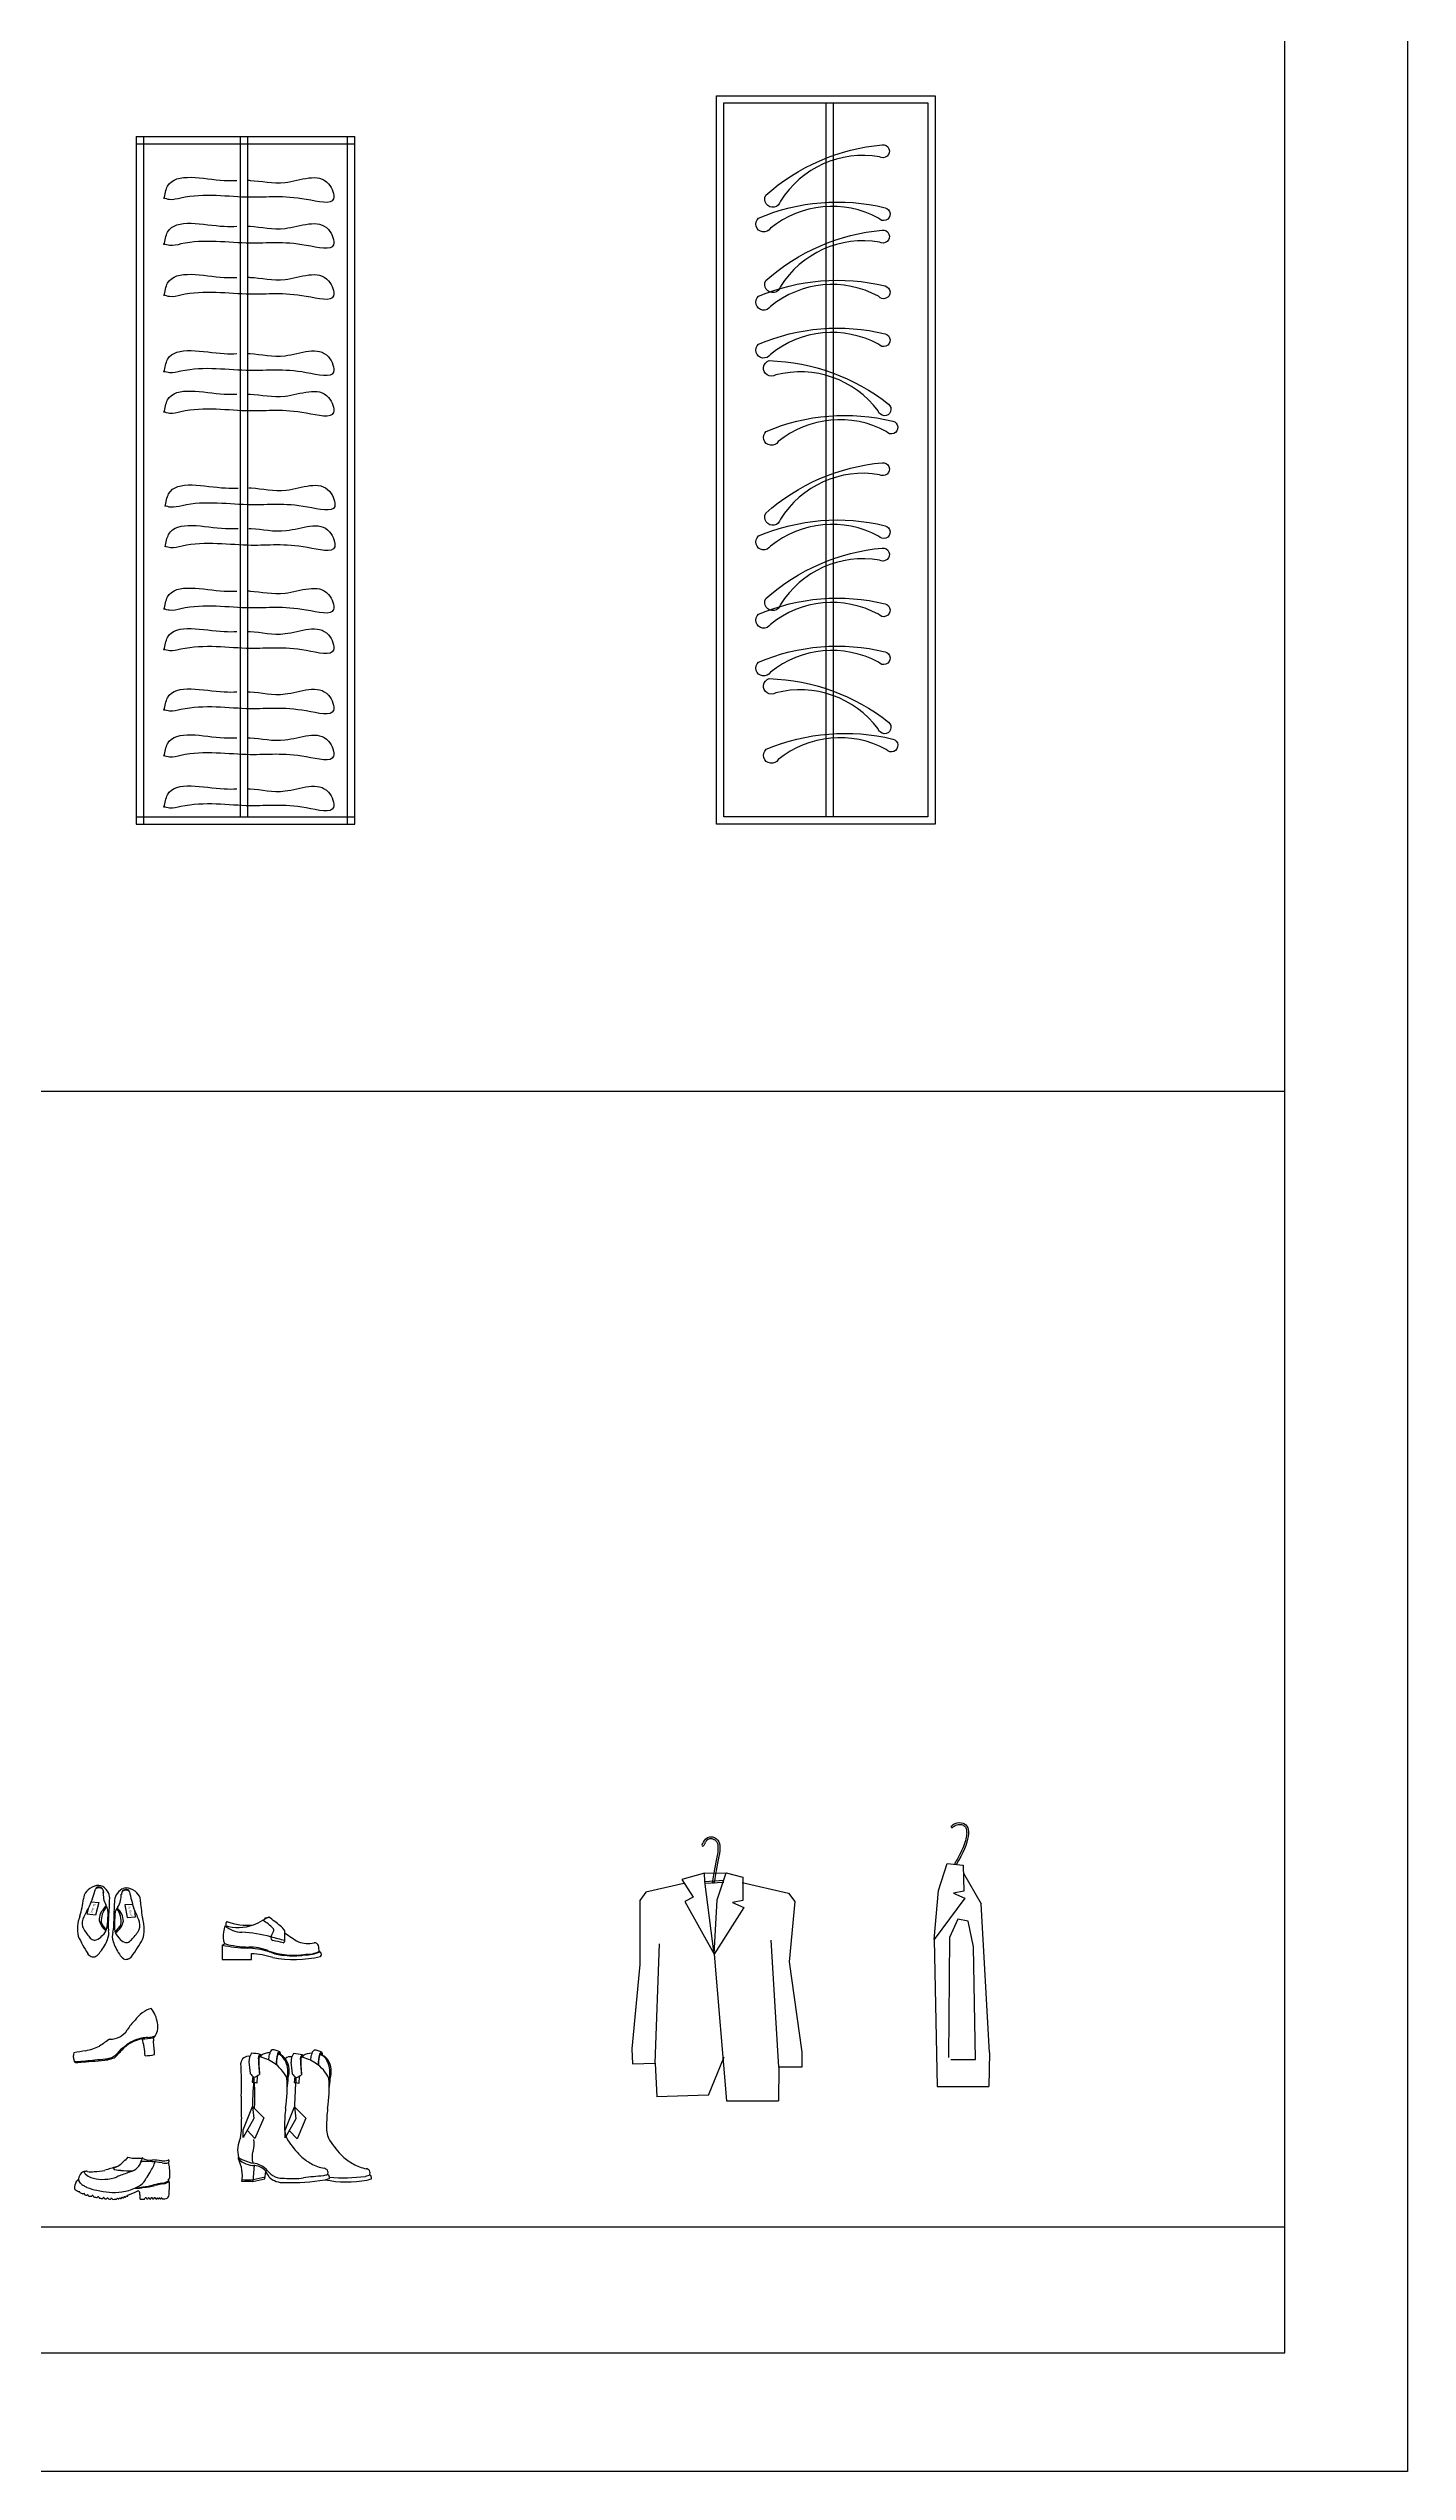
# Model space of a CAD drawing. Header units: inches. Extents: x 8.4 to 50.9, y 14.4 to 39.2.
# Drawn here: x 47.14 to 50.87, y 14.42 to 21.08 of the extents above; entities that cross this region are included whole.
import ezdxf
from ezdxf.enums import TextEntityAlignment as Align

# ---------------------------------------------------------------- set-up
doc = ezdxf.new("R2010")
doc.units = ezdxf.units.IN
doc.header["$MEASUREMENT"] = 0
for name, color, linetype in [('02', 2, 'Continuous'), ('1', 1, 'Continuous'), ('4', 4, 'Continuous'), ('kadrbm', 4, 'Continuous')]:
    doc.layers.add(name, color=color, linetype=linetype)
doc.styles.add('STYLE4', font='dutcheb.ttf')

# ---------------------------------------------------------------- blocks, each defined once
blk = doc.blocks.new('kadrbm')
at = {"layer": 'kadrbm', "color": 4}
blk.add_lwpolyline([(0, 0), (0, 24.7972), (21, 24.7972), (21, 0), (0, 0)], close=True, dxfattribs=at)
blk.add_lwpolyline([(20.6631, 0.3257), (20.6631, 24.4603), (0.3369, 24.4603), (0.3369, 0.3257), (20.6631, 0.3257)], dxfattribs=at)

msp = doc.modelspace()

# ---------------------------------------------------------------- linework, layer by layer
at = {"layer": '02'}
for p, q in [((47.4013, 20.8364), (47.4013, 18.9484)), ((47.6671, 20.8364), (47.6671, 18.9684)), ((47.6871, 20.8364), (47.6871, 18.9684)), ((47.9613, 18.9484), (47.9613, 20.8364)), ((47.3813, 20.8164), (47.9813, 20.8164)), ((47.3813, 18.9684), (47.9813, 18.9684)), ((48.885, 16.0394), (48.7809, 16.0154)), ((48.9413, 16.0677), (48.879, 16.0506)), ((48.879, 16.0506), (48.9108, 16.0021)), ((48.9413, 16.0677), (49.001, 16.069)), ((48.9425, 16.0454), (48.9413, 16.0677)), ((48.9425, 16.0454), (48.9944, 16.0485)), ((48.9681, 15.8455), (48.9425, 16.0454)), ((48.9428, 16.0404), (48.9947, 16.0435)), ((48.9634, 16.0418), (48.9684, 16.0412)), ((49.0454, 16.0422), (49.1719, 16.0127)), ((49.6523, 16.0678), (49.701, 15.9836)), ((47.2471, 15.9552), (47.2511, 15.9739)), ((47.258, 15.9894), (47.2791, 15.9874)), ((47.2791, 15.9874), (47.2695, 15.9525)), ((47.3717, 15.9821), (47.3506, 15.981)), ((47.3506, 15.981), (47.3571, 15.9458)), ((48.7644, 15.9926), (48.7643, 15.8171)), ((48.7809, 16.0154), (48.7644, 15.9926)), ((48.9108, 16.0021), (48.8874, 15.9904)), ((48.8874, 15.9904), (48.9681, 15.8455)), ((49.1719, 16.0127), (49.1893, 15.9904)), ((49.1893, 15.9904), (49.1739, 15.8243)), ((49.7239, 15.5754), (49.701, 15.9836)), ((47.2695, 15.9525), (47.2471, 15.9552)), ((47.3571, 15.9458), (47.3797, 15.9476)), ((47.3797, 15.9476), (47.3774, 15.9664)), ((47.7897, 15.8841), (47.7899, 15.9042)), ((49.6373, 15.9419), (49.6146, 15.8909)), ((49.6657, 15.9362), (49.6373, 15.9419)), ((49.6799, 15.8654), (49.6657, 15.9362)), ((47.6178, 15.8701), (47.6178, 15.8305)), ((47.6984, 15.8305), (47.6984, 15.8469)), ((48.8066, 15.5466), (48.8185, 15.8735)), ((48.9681, 15.8455), (49.0025, 15.4425)), ((49.1458, 15.5354), (49.1245, 15.8842)), ((49.5726, 15.8855), (49.5806, 15.4825)), ((49.6146, 15.8909), (49.612, 15.5621)), ((49.6858, 15.5564), (49.6799, 15.8654)), ((47.6178, 15.8305), (47.6984, 15.8305)), ((48.7643, 15.8171), (48.7426, 15.5853)), ((49.1739, 15.8243), (49.2085, 15.5763)), ((48.7426, 15.5853), (48.7438, 15.5444)), ((49.2085, 15.5763), (49.2087, 15.5354)), ((49.7239, 15.5754), (49.7225, 15.4825)), ((47.2115, 15.5508), (47.2115, 15.5508)), ((47.7013, 15.5102), (47.6996, 15.4945)), ((47.7139, 15.5116), (47.7129, 15.4917)), ((47.8167, 15.5092), (47.815, 15.4935)), ((47.8293, 15.5106), (47.8283, 15.4907)), ((48.7438, 15.5444), (48.8066, 15.5466)), ((48.8066, 15.5466), (48.8112, 15.4538)), ((48.9531, 15.4587), (48.9955, 15.5637)), ((49.1458, 15.5354), (49.1444, 15.4425)), ((49.2087, 15.5354), (49.1458, 15.5354)), ((49.6177, 15.5564), (49.6858, 15.5564)), ((47.6996, 15.4945), (47.703, 15.4944)), ((47.7129, 15.4917), (47.703, 15.4944)), ((47.815, 15.4935), (47.8183, 15.4934)), ((47.8283, 15.4907), (47.8183, 15.4934)), ((48.9531, 15.4587), (48.8112, 15.4538)), ((49.0025, 15.4425), (49.1444, 15.4425)), ((49.5806, 15.4825), (49.7225, 15.4825)), ((47.7045, 15.3943), (47.6748, 15.342)), ((47.6753, 15.3632), (47.7006, 15.4273)), ((47.7006, 15.4273), (47.732, 15.3964)), ((47.7006, 15.4273), (47.7045, 15.3943)), ((47.732, 15.3964), (47.7076, 15.3391)), ((47.8198, 15.3933), (47.7902, 15.341)), ((47.7906, 15.3622), (47.816, 15.4263)), ((47.816, 15.4263), (47.8473, 15.3954)), ((47.816, 15.4263), (47.8198, 15.3933)), ((47.8473, 15.3954), (47.823, 15.3381)), ((47.6748, 15.342), (47.6753, 15.3632)), ((47.7076, 15.3391), (47.6862, 15.3621)), ((47.7902, 15.341), (47.7906, 15.3622)), ((47.823, 15.3381), (47.8016, 15.3611)), ((47.4341, 15.2769), (47.4341, 15.2769)), ((47.7054, 15.2667), (47.7021, 15.2211)), ((47.735, 15.2284), (47.7376, 15.2491)), ((47.7021, 15.2211), (47.6718, 15.2211)), ((47.7021, 15.2211), (47.735, 15.2284)), ((47.7027, 15.2264), (47.7357, 15.2337))]:
    msp.add_line(p, q, dxfattribs=at)
for points in [[(49.4297, 20.8136, -1.400346), (49.4219, 20.7808, 0.30346), (49.1501, 20.6588, -1.157387), (49.1099, 20.6749, -0.160871)], [(49.4374, 20.6407, -1.400346), (49.4194, 20.6122, 0.30346), (49.1228, 20.5843, -1.157387), (49.09, 20.6125, -0.160871)], [(49.4297, 20.5793, -1.400346), (49.4219, 20.5465, 0.30346), (49.1501, 20.4244, -1.157387), (49.1099, 20.4405, -0.160871)], [(49.4374, 20.4261, -1.400346), (49.4194, 20.3976, 0.30346), (49.1228, 20.3698, -1.157387), (49.09, 20.3979, -0.160871)], [(49.4374, 20.2945, -1.400346), (49.4194, 20.266, 0.30346), (49.1228, 20.2381, -1.157387), (49.09, 20.2663, -0.160871)], [(49.4468, 20.1014, -1.400346), (49.4185, 20.083, 0.30346), (49.1374, 20.1816, -1.157387), (49.1193, 20.221, -0.160871)], [(49.4587, 20.0549, -1.400346), (49.4407, 20.0264, 0.30346), (49.1441, 19.9985, -1.157387), (49.1112, 20.0267, -0.160871)], [(49.4297, 19.9406, -1.400346), (49.4219, 19.9078, 0.30346), (49.1501, 19.7857, -1.157387), (49.1099, 19.8018, -0.160871)], [(49.4374, 19.7677, -1.400346), (49.4194, 19.7391, 0.30346), (49.1228, 19.7113, -1.157387), (49.09, 19.7395, -0.160871)], [(49.4297, 19.7062, -1.400346), (49.4219, 19.6734, 0.30346), (49.1501, 19.5514, -1.157387), (49.1099, 19.5674, -0.160871)], [(49.4374, 19.5531, -1.400346), (49.4194, 19.5245, 0.30346), (49.1228, 19.4967, -1.157387), (49.09, 19.5249, -0.160871)], [(49.4374, 19.4214, -1.400346), (49.4194, 19.3929, 0.30346), (49.1228, 19.3651, -1.157387), (49.09, 19.3932, -0.160871)], [(49.4468, 19.2283, -1.400346), (49.4185, 19.2099, 0.30346), (49.1374, 19.3086, -1.157387), (49.1193, 19.3479, -0.160871)], [(49.4587, 19.1819, -1.400346), (49.4407, 19.1533, 0.30346), (49.1441, 19.1255, -1.157387), (49.1112, 19.1537, -0.160871)]]:
    msp.add_lwpolyline(points, format="xyb", close=True, dxfattribs=at)
for points in [[(48.9681, 15.8455), (48.9769, 15.9945), (49.001, 16.069), (49.0471, 16.0572), (49.0471, 15.9926), (49.0186, 15.9877), (49.0496, 15.9741), (48.9681, 15.8455)], [(49.5726, 15.8855), (49.5837, 16.0201), (49.6079, 16.0946), (49.6515, 16.09), (49.654, 16.0183), (49.6255, 16.0133), (49.6565, 15.9997), (49.5726, 15.8855)]]:
    msp.add_lwpolyline(points, dxfattribs=at)
for centre, radius, start, end in [((49.6214, 16.1956), 0.00257, 150.47102, 302.75992), ((48.9369, 16.1447), 0.00252, 143.82892, 309.40201), ((47.669, 15.8938), 0.049, 165.41544, 202.96091), ((47.523, 15.9368), 0.1033, 342.71588, 352.73599), ((47.6608, 16.0464), 0.1276, 253.92434, 289.45898), ((47.67, 15.9711), 0.065, 226.7597, 271.32319), ((47.6482, 15.9253), 0.0209, 150.32607, 184.20601), ((47.6856, 16.0754), 0.1504, 248.33033, 276.76706), ((47.6413, 15.4577), 0.4494, 75.88766, 86.14252), ((47.6601, 16.0484), 0.1298, 289.45898, 302.27996), ((47.7743, 15.8676), 0.0841, 109.74398, 122.27996), ((47.6522, 15.8127), 0.1477, 44.6035, 58.50433), ((47.7285, 15.9461), 0.00744, 323.54437, 356.22375), ((47.7357, 15.9917), 0.0462, 270.33416, 282.81955), ((47.6083, 15.7374), 0.2505, 47.80364, 56.68828), ((48.4376, 15.5547), 0.7658, 152.46126, 153.73897), ((47.7527, 15.9118), 0.00658, 332.47116, 44.6035), ((47.7594, 15.8932), 0.0344, 28.39018, 59.99388), ((47.5712, 15.8963), 0.2189, 2.0583, 3.46454), ((47.9537, 16.1108), 0.2637, 231.59622, 241.24363), ((47.613, 15.8829), 0.0137, 290.58493, 323.11194), ((47.701, 16.282), 0.4202, 258.58451, 267.96887), ((47.6917, 16.1094), 0.2443, 253.89552, 269.67151), ((47.6775, 15.6213), 0.2409, 73.98285, 87.96887), ((47.6894, 15.7128), 0.1523, 69.15512, 89.67151), ((47.6878, 15.6315), 0.2156, 71.48914, 87.20069), ((47.8144, 16.0493), 0.2067, 249.95775, 279.00935), ((47.7121, 15.7417), 0.1156, 69.17408, 73.98285), ((47.7597, 15.8913), 0.00912, 165.8014, 250.58875), ((47.8966, 16.4072), 0.5339, 254.1534, 258.44608), ((47.7932, 15.9549), 0.1125, 249.17408, 267.98908), ((47.8139, 16.1329), 0.3025, 259.02143, 283.99992), ((47.7188, 15.6388), 0.2468, 74.43647, 81.18106), ((47.7813, 15.8841), 0.00836, 296.25238, 0), ((47.8135, 16.0288), 0.1879, 262.60192, 279.03371), ((47.8525, 15.9425), 0.0678, 247.7883, 285.12769), ((47.8467, 15.9326), 0.0894, 267.63324, 296.14378), ((47.8499, 15.9215), 0.0764, 267.70803, 296.22142), ((47.8714, 15.8664), 0.0107, 13.79273, 96.26523), ((47.8311, 15.8547), 0.0526, 358.06149, 15.64325), ((47.8836, 15.8481), 0.00489, 30.11195, 89.85721), ((47.8833, 15.8453), 0.00694, 302.6627, 49.44079), ((47.3113, 15.6658), 0.0536, 267.64278, 328.32255), ((47.4795, 15.5611), 0.1445, 134.3516, 148.01321), ((47.4447, 15.6195), 0.08, 105.65642, 145.79417), ((47.3595, 15.6469), 0.0806, 6.88452, 37.98754), ((47.3974, 15.6452), 0.0437, 318.96157, 15.08029), ((47.238, 15.5672), 0.0287, 165.37219, 179.74242), ((47.3252, 15.031), 0.5555, 98.5229, 101.94363), ((47.1963, 15.7867), 0.2115, 282.70673, 293.54175), ((47.8038, 14.8631), 0.8978, 123.43733, 125.62815), ((47.2983, 15.5996), 0.0409, 296.25134, 321.08191), ((47.1206, 15.7747), 0.2934, 313.31701, 319.02817), ((47.5783, 15.3654), 0.3241, 136.92581, 139.96864), ((47.2639, 15.7069), 0.1431, 302.87551, 310.42516), ((47.4158, 15.5149), 0.0999, 100.51456, 137.53689), ((47.4346, 15.4748), 0.1457, 112.9932, 122.31177), ((47.414, 15.5279), 0.0889, 101.55239, 114.08616), ((47.4532, 15.1973), 0.4214, 95.41099, 97.77901), ((47.4002, 15.7746), 0.1614, 268.98421, 280.07137), ((47.2499, 15.5651), 0.1553, 9.35454, 18.01164), ((47.2535, 15.5606), 0.1525, 2.14059, 11.25733), ((47.3763, 15.8959), 0.331, 275.14117, 279.70841), ((47.4137, 15.6586), 0.0417, 269.73335, 296.77001), ((47.4301, 15.6146), 0.00199, 83.65873, 217.83338), ((47.4624, 15.6119), 0.0338, 177.62793, 187.81056), ((46.0514, 15.4695), 1.3843, 4.14846, 5.71339), ((47.7235, 15.5528), 0.0325, 140.7836, 184.57349), ((47.694, 15.4435), 0.1299, 77.47522, 88.09749), ((47.7213, 15.5653), 0.00323, 310.34937, 116.44741), ((47.7192, 15.5659), 0.00538, 339.59848, 56.43524), ((47.7476, 15.5333), 0.0413, 89.00416, 124.218), ((46.3038, 15.8159), 1.4645, 349.73929, 350.31957), ((47.7644, 15.5695), 0.0169, 125.42471, 179.48175), ((47.7493, 15.5246), 0.0589, 63.13736, 84.87743), ((47.8458, 15.5474), 0.08, 161.92654, 183.97148), ((47.7857, 15.5628), 0.0172, 134.78052, 173.01418), ((47.7762, 15.5704), 0.00678, 92.7595, 164.51804), ((47.7596, 15.5394), 0.0339, 27.19822, 70.69398), ((47.7555, 15.5301), 0.0454, 33.90495, 69.32095), ((47.7747, 15.5738), 0.00167, 354.52297, 135.11215), ((47.7685, 15.5717), 0.00924, 348.51766, 36.37336), ((47.7682, 15.5708), 0.00873, 355.97178, 19.0956), ((47.8389, 15.5518), 0.0325, 140.7836, 184.57349), ((47.8094, 15.4425), 0.1299, 77.47522, 88.09749), ((47.8346, 15.5649), 0.00538, 339.59848, 56.43524), ((47.8629, 15.5323), 0.0413, 89.00416, 124.218), ((46.4192, 15.8149), 1.4645, 349.73929, 350.31957), ((47.8797, 15.5685), 0.0169, 125.42471, 179.48175), ((47.8647, 15.5236), 0.0589, 63.13736, 84.87743), ((47.9611, 15.5463), 0.08, 161.92654, 183.97148), ((47.901, 15.5618), 0.0172, 134.78052, 173.01418), ((47.8916, 15.5694), 0.00678, 92.7595, 164.51804), ((47.875, 15.5384), 0.0339, 27.19822, 70.69398), ((47.8709, 15.5291), 0.0454, 33.90495, 69.32095), ((47.8901, 15.5728), 0.00167, 354.52297, 135.11215), ((47.8838, 15.5706), 0.00924, 348.51766, 36.37336), ((47.8835, 15.5698), 0.00873, 355.97178, 19.0956), ((34.7904, 14.7753), 12.4442, 3.60414, 3.64933), ((48.1042, 15.7625), 0.9175, 192.90844, 193.16607), ((47.2163, 15.5532), 0.00546, 176.62653, 279.01105), ((47.2134, 15.5624), 0.0118, 260.52405, 283.29237), ((47.1909, 16.144), 0.5936, 272.43382, 277.48596), ((47.099, 16.6708), 1.1292, 276.0047, 276.88067), ((47.1987, 16.3886), 0.8396, 272.43054, 277.18654), ((47.2043, 16.5014), 0.9481, 273.86707, 275.59983), ((47.2917, 15.6186), 0.061, 274.83545, 293.94638), ((47.2769, 15.6738), 0.1212, 282.80949, 291.78301), ((47.6898, 15.5438), 0.0213, 80.50667, 173.6955), ((46.8834, 15.4889), 0.7873, 357.54813, 4.16964), ((48.4191, 15.6129), 0.7307, 184.92198, 187.482), ((47.7285, 15.541), 0.0411, 214.42935, 234.79701), ((49.1597, 15.3907), 1.4596, 175.41214, 178.56189), ((47.6809, 15.5708), 0.0678, 290.63418, 305.28901), ((47.0941, 15.4532), 0.6132, 357.26431, 5.0674), ((47.7313, 15.559), 0.0147, 141.13621, 177.83662), ((48.0838, 15.5666), 0.3672, 181.09657, 187.99232), ((48.0617, 15.5505), 0.3434, 178.417, 185.85274), ((47.7247, 15.5607), 0.00627, 142.91844, 186.30386), ((47.6974, 15.4585), 0.1076, 55.42054, 78.30843), ((47.7216, 15.5638), 0.00203, 333.16627, 159.6249), ((47.7072, 15.4658), 0.0961, 23.94176, 57.76794), ((47.843, 15.5479), 0.0763, 167.17232, 185.26068), ((47.7274, 15.5219), 0.0706, 351.80884, 27.93736), ((47.8052, 15.5428), 0.0213, 80.50667, 132.21477), ((47.4595, 15.4775), 0.3366, 350.68478, 4.64701), ((47.7394, 15.5246), 0.062, 341.79041, 29.83267), ((47.7953, 15.5087), 0.00258, 247.27359, 303.49339), ((47.7966, 15.5056), 0.00177, 209.54568, 346.07289), ((47.6596, 15.502), 0.1387, 349.80521, 1.30763), ((47.7834, 15.5105), 0.0139, 343.41428, 5.3082), ((48.5344, 15.6119), 0.7307, 184.92198, 187.482), ((47.8439, 15.54), 0.0411, 214.42935, 234.79701), ((49.2751, 15.3896), 1.4596, 175.41214, 178.56189), ((47.7963, 15.5698), 0.0678, 290.63418, 305.28901), ((47.8467, 15.558), 0.0147, 141.13621, 177.83662), ((48.1991, 15.5656), 0.3672, 181.09657, 187.99232), ((48.177, 15.5495), 0.3434, 178.417, 185.85274), ((47.84, 15.5597), 0.00627, 142.91844, 186.30386), ((47.8128, 15.4575), 0.1076, 55.42054, 78.30843), ((47.8369, 15.5628), 0.00203, 333.16627, 159.6249), ((47.8366, 15.5643), 0.00323, 310.34937, 116.44741), ((47.8226, 15.4647), 0.0961, 23.94176, 57.76794), ((47.9583, 15.5469), 0.0763, 167.17232, 185.26068), ((47.8428, 15.5209), 0.0706, 351.80884, 27.93736), ((47.5749, 15.4765), 0.3366, 350.68478, 4.64701), ((47.8548, 15.5236), 0.062, 341.79041, 29.83267), ((47.9107, 15.5077), 0.00258, 247.27359, 303.49339), ((47.912, 15.5046), 0.00177, 209.54568, 346.07289), ((47.775, 15.501), 0.1387, 349.80521, 1.30763), ((47.8988, 15.5095), 0.0139, 343.41428, 5.3082), ((48.3515, 15.4273), 0.6821, 177.65353, 182.8361), ((47.4584, 15.376), 0.2125, 350.61688, 4.73656), ((47.8617, 15.3692), 0.0729, 177.25691, 207.51856), ((48.1733, 15.3757), 0.3845, 172.93895, 180.45235), ((47.977, 15.3682), 0.0729, 177.25691, 207.51856), ((48.2887, 15.3747), 0.3845, 172.93895, 180.45235), ((47.7388, 15.3066), 0.0788, 153.78421, 194.34386), ((47.7506, 15.2882), 0.0512, 160.97649, 199.02351), ((47.6241, 15.3272), 0.0812, 344.05836, 6.69485), ((48.04, 15.4968), 0.2917, 213.56986, 224.87399), ((48.1554, 15.4958), 0.2917, 213.56986, 224.87399), ((47.2523, 15.2244), 0.0294, 146.54454, 179.34786), ((47.2434, 15.2306), 0.0186, 93.27132, 147.09705), ((47.2402, 15.2473), 0.00172, 78.9956, 203.55867), ((47.2541, 15.2533), 0.0169, 203.55867, 226.12239), ((47.2453, 15.2286), 0.0207, 88.33694, 98.33644), ((47.27, 15.2699), 0.0398, 226.12239, 250.80432), ((47.2435, 15.239), 0.0106, 65.07814, 76.74319), ((47.2568, 15.2858), 0.0382, 256.64883, 283.72719), ((47.2683, 15.3604), 0.1118, 268.74144, 283.95301), ((47.6389, 14.1642), 1.1408, 105.83948, 107.53409), ((47.3306, 15.2487), 0.0134, 114.14725, 149.37173), ((47.3233, 15.2616), 0.00739, 234.78698, 268.82517), ((47.3149, 15.2571), 0.0266, 283.98717, 309.95973), ((47.3409, 15.3224), 0.0704, 255.45147, 268.70244), ((47.2946, 15.3255), 0.0719, 297.30698, 321.90673), ((47.2124, 15.6251), 0.4063, 287.11848, 291.96238), ((47.3707, 15.5927), 0.3422, 264.72321, 269.92348), ((47.4562, 15.1937), 0.1357, 135.85135, 140.95422), ((47.3911, 15.4155), 0.1313, 255.78956, 262.72051), ((47.3559, 15.2884), 0.0411, 281.94374, 348.01685), ((47.3858, 15.6949), 0.4099, 268.42133, 271.68151), ((47.3686, 15.342), 0.0716, 292.07053, 292.2345), ((47.4059, 14.8291), 0.4468, 86.37733, 91.30575), ((47.4151, 15.2768), 0.0193, 148.76898, 170.72652), ((47.4214, 15.3367), 0.0566, 245.38184, 274.44787), ((47.2942, 15.3133), 0.1417, 323.57773, 332.22052), ((47.3047, 15.3223), 0.1371, 326.85469, 340.67714), ((47.4173, 15.01), 0.2705, 82.77561, 88.20022), ((47.3582, 14.6323), 0.6471, 81.56069, 83.26135), ((47.4573, 15.3146), 0.0368, 260.527, 288.82484), ((47.4618, 15.3049), 0.0336, 255.08138, 284.00351), ((47.468, 15.2778), 0.00405, 358.53112, 72.74163), ((47.4676, 15.2778), 0.00448, 305.01991, 358.53112), ((47.3768, 15.2494), 0.0966, 5.06729, 14.83099), ((47.3904, 15.2438), 0.0838, 352.18495, 9.72339), ((47.6636, 15.2852), 0.0022, 120.55114, 233.99447), ((47.5662, 15.2368), 0.1067, 351.52147, 25.85948), ((47.707, 15.3285), 0.0635, 225.27436, 269.6593), ((47.7335, 15.4095), 0.1416, 239.87991, 257.21541), ((47.6971, 15.2128), 0.0589, 40.3495, 85.08653), ((47.7023, 15.2177), 0.0475, 43.66246, 84.83267), ((47.6505, 15.1907), 0.1049, 23.69532, 34.73643), ((47.7833, 15.2814), 0.0513, 216.4318, 276.25886), ((47.9165, 15.378), 0.1204, 226.27433, 242.93232), ((47.9161, 14.75), 0.4869, 92.42362, 98.92272), ((47.9137, 15.3561), 0.0999, 238.63404, 260.61581), ((48.5079, 13.0333), 2.2867, 105.19828, 105.53216), ((47.8937, 15.2404), 0.0175, 41.9948, 77.86598), ((47.8945, 15.2461), 0.0137, 331.0813, 26.16286), ((47.9073, 15.2365), 0.00365, 356.30331, 73.49092), ((47.8858, 15.2293), 0.0262, 0.10574, 15.43613), ((48.0319, 15.377), 0.1204, 226.27433, 242.93232), ((48.0291, 15.355), 0.0999, 238.63404, 260.61581), ((48.6232, 13.0323), 2.2867, 105.19828, 105.53216), ((48.0091, 15.2394), 0.0175, 41.9948, 77.86598), ((48.0099, 15.2451), 0.0137, 331.0813, 26.16286), ((48.0227, 15.2355), 0.00365, 356.30331, 73.49092), ((47.2698, 15.1994), 0.0577, 158.21274, 177.9403), ((47.2401, 15.2271), 0.038, 222.50667, 240.90431), ((47.2193, 15.2192), 0.00351, 84.60751, 153.0009), ((47.2214, 15.2236), 0.00191, 37.94751, 207.67747), ((47.2188, 15.188), 0.00664, 46.27312, 64.29791), ((47.2254, 15.1886), 0.00461, 79.35752, 116.6338), ((47.2237, 15.2235), 0.0015, 310.4253, 92.76217), ((47.1827, 15.1915), 0.0521, 28.96254, 36.40652), ((47.2257, 15.1922), 0.00115, 326.48206, 61.33249), ((47.2467, 15.2189), 0.0339, 233.9466, 249.97785), ((47.2662, 15.2588), 0.0567, 228.05511, 239.35061), ((47.2387, 15.1809), 0.00719, 94.01105, 120.11157), ((47.2769, 15.2712), 0.0728, 237.04564, 245.08209), ((47.2386, 15.1867), 0.0014, 8.73546, 107.43336), ((47.2416, 15.1862), 0.00177, 155.12172, 222.42245), ((47.246, 15.1944), 0.011, 238.47792, 268.92928), ((47.2486, 15.1806), 0.00386, 102.05498, 135.47376), ((47.3062, 15.3597), 0.1658, 248.77039, 258.63701), ((47.2484, 15.1832), 0.00139, 14.29836, 115.15656), ((47.253, 15.1841), 0.00338, 189.48937, 235.53011), ((47.2549, 15.2112), 0.0302, 262.85885, 277.27864), ((47.2871, 15.3191), 0.0919, 250.80432, 269.40955), ((47.2589, 15.1827), 0.00145, 260.44243, 357.91659), ((47.2614, 15.18), 0.00282, 35.37297, 110.66175), ((47.2791, 15.1866), 0.0162, 197.76703, 206.31673), ((47.2781, 15.2186), 0.0414, 251.01312, 265.2237), ((47.3526, 15.5957), 0.4063, 258.78262, 263.64443), ((47.2724, 15.1816), 0.00483, 296.89041, 324.65292), ((47.2777, 15.1775), 0.00188, 2.34071, 135.81092), ((47.2817, 15.1775), 0.00217, 178.03821, 242.28361), ((47.2931, 15.2421), 0.0676, 259.47171, 267.34979), ((47.2876, 15.3667), 0.1395, 269.40955, 283.98717), ((47.2929, 15.1744), 0.00291, 132.16898, 176.67144), ((47.2921, 15.1754), 0.00161, 12.83815, 136.34932), ((47.2958, 15.1761), 0.0022, 188.6995, 254.23523), ((47.2992, 15.1861), 0.0127, 251.72138, 274.50724), ((47.2962, 15.1787), 0.00672, 307.02905, 329.16386), ((47.3034, 15.164), 0.0113, 85.4189, 97.24587), ((47.3015, 15.1724), 0.00403, 14.58063, 46.56261), ((47.3086, 15.1827), 0.00977, 250.78185, 282.50707), ((47.3205, 15.4072), 0.2157, 266.58298, 275.77905), ((47.3071, 15.1783), 0.00634, 305.60915, 325.07468), ((47.3138, 15.1719), 0.00312, 75.09025, 119.93724), ((47.3254, 15.1818), 0.0128, 212.64449, 227.4267), ((47.3201, 15.2157), 0.0434, 265.54708, 280.21936), ((47.3523, 15.1566), 0.0295, 141.24801, 146.19816), ((47.3301, 15.1737), 0.00155, 31.41093, 120.26618), ((47.3331, 15.1752), 0.00181, 200.99039, 300.83047), ((47.3306, 15.177), 0.0048, 315.03676, 345.1815), ((47.3363, 15.1748), 0.00139, 59.21646, 137.9522), ((47.3393, 15.1773), 0.0026, 208.48764, 268.43973), ((47.3395, 15.1763), 0.00165, 259.05175, 340.04764), ((47.3423, 15.176), 0.00118, 88.2981, 190.78218), ((47.3192, 15.3403), 0.1494, 278.85951, 293.8823), ((47.3429, 15.1756), 0.00161, 56.8323, 111.00936), ((47.3495, 15.1901), 0.0143, 246.33479, 252.97556), ((47.346, 15.1774), 0.0012, 234.21079, 339.61894), ((47.3505, 15.1768), 0.0034, 134.61543, 178.00385), ((47.3487, 15.1778), 0.0016, 41.1921, 111.36287), ((47.3514, 15.1806), 0.00235, 230.23223, 296.78463), ((47.3498, 15.1814), 0.00395, 313.91531, 344.90973), ((47.355, 15.1803), 0.00142, 87.48037, 175.85128), ((47.3574, 15.1848), 0.00398, 232.88542, 274.73977), ((47.358, 15.1815), 0.000673, 249.43959, 37.26094), ((47.0297, 15.9833), 0.8645, 292.33656, 294.31396), ((47.3423, 15.18), 0.0164, 6.55733, 12.33477), ((47.3844, 15.2739), 0.0708, 265.2755, 284.65526), ((47.3611, 15.2502), 0.0502, 291.77045, 311.10013), ((47.3842, 15.2569), 0.0527, 267.47032, 286.80229), ((47.386, 15.1901), 0.0054, 78.21786, 93.50834), ((47.3858, 15.1907), 0.00484, 22.20121, 74.57719), ((47.3792, 15.187), 0.0124, 348.09419, 26.64036), ((47.4147, 15.1805), 0.0237, 170.44461, 197.92454), ((47.3984, 15.1976), 0.0252, 255.49655, 283.95464), ((47.3783, 15.2399), 0.0317, 299.8136, 340.27443), ((47.3477, 15.5913), 0.3882, 277.65099, 282.12712), ((47.389, 15.393), 0.1881, 274.06023, 283.321), ((47.4009, 15.177), 0.00532, 313.59744, 350.68633), ((47.4078, 15.1707), 0.00566, 64.58651, 107.41655), ((47.4117, 15.1749), 0.0017, 146.59896, 227.31472), ((47.4122, 15.1791), 0.00573, 252.40301, 277.59699), ((47.4128, 15.1746), 0.00116, 277.59699, 49.75538), ((47.4162, 15.1708), 0.00536, 72.93176, 119.66089), ((47.4191, 15.1749), 0.00163, 142.83727, 260.34939), ((47.4199, 15.1753), 0.00226, 243.49765, 333.28588), ((47.4232, 15.1751), 0.00158, 87.08058, 209.65502), ((47.4234, 15.1734), 0.00328, 32.9174, 90.73695), ((47.4281, 15.1751), 0.00196, 177.2247, 303.09701), ((47.4291, 15.1747), 0.00129, 271.18594, 23.26024), ((47.48, 15.0127), 0.2054, 97.31744, 104.31005), ((47.4316, 15.175), 0.00134, 88.51598, 171.41302), ((47.4322, 15.174), 0.00246, 31.19829, 103.29407), ((47.5453, 14.732), 0.4911, 100.35637, 103.29299), ((47.4362, 15.1753), 0.00187, 182.84006, 275.34918), ((47.4368, 15.1754), 0.00197, 258.31025, 0), ((47.4391, 15.1736), 0.00186, 0.79197, 100.85052), ((47.4416, 15.1755), 0.00203, 250.7051, 0), ((47.4447, 15.1739), 0.00195, 14.98695, 121.95233), ((47.4478, 15.1755), 0.00168, 222.15502, 2.49123), ((47.4508, 15.1745), 0.00164, 336.47096, 141.27348), ((47.456, 15.1891), 0.0157, 256.37153, 285.38904), ((47.442, 15.2684), 0.0533, 282.88485, 302.17564), ((47.4499, 15.2514), 0.037, 281.05239, 307.0792), ((47.4604, 15.1856), 0.0116, 268.82452, 336.75312), ((47.4725, 15.2246), 0.00246, 164.18887, 268.66939), ((47.4626, 15.2272), 0.00778, 345.19948, 4.80052), ((47.4682, 15.2327), 0.00526, 294.7074, 357.12308), ((47.2532, 15.209), 0.2196, 352.6956, 3.43334), ((47.6861, 15.7926), 0.5664, 268.58076, 271.68065), ((47.7846, 15.2761), 0.0576, 228.60112, 273.91981), ((47.8094, 15.733), 0.5148, 267.67275, 280.07397), ((47.8117, 15.4742), 0.2448, 264.64836, 276.774), ((47.8852, 15.307), 0.0821, 280.00186, 288.97974), ((47.9598, 15.5233), 0.3032, 258.53375, 280.46815), ((47.9488, 15.7236), 0.4921, 265.66812, 277.24541), ((48.0006, 15.306), 0.0821, 280.00186, 288.97974), ((48.0011, 15.2283), 0.0262, 0.10574, 15.43613)]:
    msp.add_arc(centre, radius, start, end, dxfattribs=at)
for centre, major_axis, start_param, end_param in [((47.2776, 16.0213), (0.0186, 0), 0.846951, 2.158167), ((46.2315, 16.0794), (-1.0126, 0), 2.958133, 3.025202), ((47.2923, 15.9978), (-0.0552, 0), -1.098854, 0.017259), ((47.9108, 15.7951), (-0.7074, 0), -0.378613, -0.31342), ((46.3926, 16.1557), (0.8975, 0), -0.286566, -0.211493), ((47.2786, 16.0242), (0.00857, 0), 0.545807, 3.196095), ((47.2793, 16.0198), (-0.0115, 0), 3.746381, 5.65331), ((47.3689, 15.9382), (-0.0895, 0), -0.688972, -0.06921), ((47.3947, 15.9373), (0.1094, 0), 2.610636, 3.195535), ((47.2706, 16.0174), (0.0208, 0), -0.151105, 0.745472), ((47.2438, 15.9989), (0.0651, 0), -0.112005, 0.783436), ((47.4074, 16.0091), (0.1164, 0), 3.051329, 3.494604), ((47.2251, 15.9587), (0.0797, 0), -0.12343, 0.410256), ((46.0738, 16.0005), (1.2347, 0), -0.069215, -0.007717), ((48.5548, 15.944), (1.2347, 0), 3.089979, 3.151477), ((47.3867, 15.991), (0.0651, 0), 2.298827, 3.194267), ((47.402, 15.9501), (-0.0797, 0), -0.469587, 0.0641), ((47.2309, 15.9358), (-0.1094, 0), 3.02832, 3.613219), ((47.2568, 15.9356), (0.0895, 0), 0.009879, 0.629642), ((47.2243, 16.008), (0.1164, 0), -0.412341, 0.030934), ((47.3615, 16.0106), (-0.0208, 0), -0.804802, 0.091775), ((47.3549, 16.0148), (0.0186, 0), 0.924095, 2.235312), ((47.3531, 16.0134), (-0.0115, 0), 3.712138, 5.619066), ((47.3541, 16.0177), (0.00857, 0), -0.113833, 2.536456), ((48.2498, 16.1122), (0.8975, 0), 3.293755, 3.368828), ((47.3382, 15.9919), (0.0552, 0), -0.07659, 1.039524), ((46.7037, 15.8152), (-0.7074, 0), 3.395683, 3.460876), ((48.4041, 16.0294), (-1.0126, 0), 0.05706, 0.124129), ((47.3952, 15.9155), (0.1753, 0), 2.855578, 3.311272), ((47.2998, 15.9304), (0.0668, 0), 2.761529, 3.344419), ((47.4042, 15.9581), (0.1778, 0), 3.444257, 3.676852), ((47.3587, 15.9456), (0.0792, 0), 3.197285, 3.850143), ((47.3538, 15.944), (0.0701, 0), 3.364632, 3.834091), ((47.2384, 15.9237), (0.0635, 0), -0.686734, -0.071763), ((46.2758, 15.9754), (-1.0289, 0), 3.065257, 3.108761), ((47.2268, 15.9034), (0.0798, 0), -0.3199, 0.134726), ((47.497, 15.9266), (-0.1925, 0), -0.105021, 0.116479), ((47.3956, 15.895), (0.0798, 0), 2.947537, 3.402162), ((47.1278, 15.9293), (0.1925, 0), -0.175809, 0.045691), ((48.3511, 15.9274), (-1.0289, 0), -0.026498, 0.017006), ((47.3858, 15.9157), (0.0635, 0), 3.154026, 3.768997), ((47.2723, 15.9408), (-0.0701, 0), 2.389764, 2.859223), ((47.2675, 15.9426), (0.0792, 0), -0.767881, -0.115022), ((47.2232, 15.957), (-0.1778, 0), 2.547003, 2.779598), ((47.325, 15.925), (-0.0668, 0), 2.879436, 3.462326), ((47.2285, 15.914), (0.1753, 0), -0.229009, 0.226685), ((47.866, 16.0386), (0.6755, 0), 3.450657, 3.558276), ((47.2726, 15.8547), (0.0267, 0), 3.556309, 4.116016), ((47.2854, 15.9062), (-0.038, 0), 0.449504, 0.870153), ((47.2637, 15.8462), (-0.0116, 0), 1.021247, 2.198437), ((47.2675, 15.8913), (-0.0102, 0), 0.868337, 1.93971), ((47.24, 15.8643), (-0.0466, 0), 2.286302, 2.744736), ((47.2507, 15.9111), (-0.043, 0), 2.068064, 2.598733), ((47.1168, 15.9181), (0.1914, 0), -0.51918, -0.243312), ((47.5067, 15.9051), (-0.1914, 0), 0.183981, 0.459849), ((47.3724, 15.9036), (0.043, 0), 3.625122, 4.155791), ((47.3792, 15.8565), (0.0466, 0), 3.479119, 3.937553), ((47.354, 15.8846), (-0.0102, 0), 1.142552, 2.213926), ((47.3457, 15.8483), (-0.0267, 0), 2.107839, 2.667546), ((47.3374, 15.9002), (0.038, 0), -0.929483, -0.508834), ((46.769, 16.0565), (-0.6755, 0), 2.665579, 2.773198), ((47.3539, 15.8394), (0.0116, 0), 4.025418, 5.202608)]:
    msp.add_ellipse(centre, major_axis=major_axis, ratio=0.7, start_param=start_param, end_param=end_param, dxfattribs=at)
for points, knots in [([(47.6881, 20.7162), (47.6902, 20.7161), (47.7227, 20.7149), (47.7938, 20.6958), (47.8995, 20.7479), (47.9395, 20.6419), (47.8033, 20.6783), (47.6908, 20.661), (47.5567, 20.6836), (47.4777, 20.6602), (47.4622, 20.6655), (47.4568, 20.6673)], [256.949798, 256.949798, 256.949798, 256.949798, 263.372126, 359.428036, 478.655159, 522.640662, 597.66786, 752.004169, 941.88133, 973.527729, 990.309099, 990.309099, 990.309099, 990.309099]), ([(47.4579, 20.6652), (47.4602, 20.6778), (47.4725, 20.7454), (47.5819, 20.7143), (47.6471, 20.7155), (47.6581, 20.7158)], [0, 0, 0, 0, 35.911014, 192.421107, 225.897258, 225.897258, 225.897258, 225.897258]), ([(47.6881, 20.59), (47.6902, 20.59), (47.7227, 20.5888), (47.7938, 20.5697), (47.8995, 20.6217), (47.9395, 20.5158), (47.8033, 20.5521), (47.6908, 20.5349), (47.5567, 20.5575), (47.4777, 20.534), (47.4622, 20.5393), (47.4568, 20.5412)], [256.949798, 256.949798, 256.949798, 256.949798, 263.372126, 359.428036, 478.655159, 522.640662, 597.66786, 752.004169, 941.88133, 973.527729, 990.309099, 990.309099, 990.309099, 990.309099]), ([(47.4579, 20.539), (47.4602, 20.5516), (47.4725, 20.6192), (47.5819, 20.5881), (47.6471, 20.5894), (47.6581, 20.5897)], [0, 0, 0, 0, 35.911014, 192.421107, 225.897258, 225.897258, 225.897258, 225.897258]), ([(47.6881, 20.4499), (47.6902, 20.4498), (47.7227, 20.4486), (47.7938, 20.4295), (47.8995, 20.4816), (47.9395, 20.3756), (47.8033, 20.412), (47.6908, 20.3947), (47.5567, 20.4173), (47.4777, 20.3938), (47.4622, 20.3992), (47.4568, 20.401)], [256.949798, 256.949798, 256.949798, 256.949798, 263.372126, 359.428036, 478.655159, 522.640662, 597.66786, 752.004169, 941.88133, 973.527729, 990.309099, 990.309099, 990.309099, 990.309099]), ([(47.4579, 20.3988), (47.4602, 20.4115), (47.4725, 20.4791), (47.5819, 20.4479), (47.6471, 20.4492), (47.6581, 20.4495)], [0, 0, 0, 0, 35.911014, 192.421107, 225.897258, 225.897258, 225.897258, 225.897258]), ([(47.6881, 20.2405), (47.6902, 20.2405), (47.7227, 20.2393), (47.7938, 20.2201), (47.8995, 20.2722), (47.9395, 20.1663), (47.8033, 20.2026), (47.6908, 20.1853), (47.5567, 20.208), (47.4777, 20.1845), (47.4622, 20.1898), (47.4568, 20.1917)], [256.949798, 256.949798, 256.949798, 256.949798, 263.372126, 359.428036, 478.655159, 522.640662, 597.66786, 752.004169, 941.88133, 973.527729, 990.309099, 990.309099, 990.309099, 990.309099]), ([(47.4579, 20.1895), (47.4602, 20.2021), (47.4725, 20.2697), (47.5819, 20.2386), (47.6471, 20.2399), (47.6581, 20.2402)], [0, 0, 0, 0, 35.911014, 192.421107, 225.897258, 225.897258, 225.897258, 225.897258]), ([(47.6881, 20.1293), (47.6902, 20.1293), (47.7227, 20.1281), (47.7938, 20.109), (47.8995, 20.1611), (47.9395, 20.0551), (47.8033, 20.0915), (47.6908, 20.0742), (47.5567, 20.0968), (47.4777, 20.0733), (47.4622, 20.0786), (47.4568, 20.0805)], [256.949798, 256.949798, 256.949798, 256.949798, 263.372126, 359.428036, 478.655159, 522.640662, 597.66786, 752.004169, 941.88133, 973.527729, 990.309099, 990.309099, 990.309099, 990.309099]), ([(47.4579, 20.0783), (47.4602, 20.0909), (47.4725, 20.1585), (47.5819, 20.1274), (47.6471, 20.1287), (47.6581, 20.129)], [0, 0, 0, 0, 35.911014, 192.421107, 225.897258, 225.897258, 225.897258, 225.897258]), ([(47.6911, 19.8715), (47.6932, 19.8715), (47.7257, 19.8703), (47.7968, 19.8511), (47.9025, 19.9032), (47.9425, 19.7973), (47.8063, 19.8336), (47.6938, 19.8163), (47.5597, 19.839), (47.4807, 19.8155), (47.4652, 19.8208), (47.4598, 19.8227)], [256.949798, 256.949798, 256.949798, 256.949798, 263.372126, 359.428036, 478.655159, 522.640662, 597.66786, 752.004169, 941.88133, 973.527729, 990.309099, 990.309099, 990.309099, 990.309099]), ([(47.4609, 19.8205), (47.4632, 19.8331), (47.4755, 19.9007), (47.5849, 19.8696), (47.6501, 19.8709), (47.6611, 19.8712)], [0, 0, 0, 0, 35.911014, 192.421107, 225.897258, 225.897258, 225.897258, 225.897258]), ([(47.6911, 19.7603), (47.6932, 19.7603), (47.7257, 19.7591), (47.7968, 19.74), (47.9025, 19.7921), (47.9425, 19.6861), (47.8063, 19.7225), (47.6938, 19.7052), (47.5597, 19.7278), (47.4807, 19.7043), (47.4652, 19.7096), (47.4598, 19.7115)], [256.949798, 256.949798, 256.949798, 256.949798, 263.372126, 359.428036, 478.655159, 522.640662, 597.66786, 752.004169, 941.88133, 973.527729, 990.309099, 990.309099, 990.309099, 990.309099]), ([(47.4609, 19.7093), (47.4632, 19.7219), (47.4755, 19.7895), (47.5849, 19.7584), (47.6501, 19.7597), (47.6611, 19.76)], [0, 0, 0, 0, 35.911014, 192.421107, 225.897258, 225.897258, 225.897258, 225.897258]), ([(47.6881, 19.5885), (47.6902, 19.5885), (47.7227, 19.5873), (47.7938, 19.5681), (47.8995, 19.6202), (47.9395, 19.5143), (47.8033, 19.5506), (47.6908, 19.5333), (47.5567, 19.556), (47.4777, 19.5325), (47.4622, 19.5378), (47.4568, 19.5397)], [256.949798, 256.949798, 256.949798, 256.949798, 263.372126, 359.428036, 478.655159, 522.640662, 597.66786, 752.004169, 941.88133, 973.527729, 990.309099, 990.309099, 990.309099, 990.309099]), ([(47.4579, 19.5375), (47.4602, 19.5501), (47.4725, 19.6177), (47.5819, 19.5866), (47.6471, 19.5879), (47.6581, 19.5882)], [0, 0, 0, 0, 35.911014, 192.421107, 225.897258, 225.897258, 225.897258, 225.897258]), ([(47.6881, 19.4773), (47.6902, 19.4773), (47.7227, 19.4761), (47.7938, 19.457), (47.8995, 19.5091), (47.9395, 19.4031), (47.8033, 19.4395), (47.6908, 19.4222), (47.5567, 19.4448), (47.4777, 19.4213), (47.4622, 19.4266), (47.4568, 19.4285)], [256.949798, 256.949798, 256.949798, 256.949798, 263.372126, 359.428036, 478.655159, 522.640662, 597.66786, 752.004169, 941.88133, 973.527729, 990.309099, 990.309099, 990.309099, 990.309099]), ([(47.4579, 19.4263), (47.4602, 19.4389), (47.4725, 19.5065), (47.5819, 19.4754), (47.6471, 19.4767), (47.6581, 19.477)], [0, 0, 0, 0, 35.911014, 192.421107, 225.897258, 225.897258, 225.897258, 225.897258]), ([(47.6881, 19.3117), (47.6902, 19.3116), (47.7227, 19.3104), (47.7938, 19.2913), (47.8995, 19.3434), (47.9395, 19.2374), (47.8033, 19.2738), (47.6908, 19.2565), (47.5567, 19.2791), (47.4777, 19.2557), (47.4622, 19.261), (47.4568, 19.2628)], [256.949798, 256.949798, 256.949798, 256.949798, 263.372126, 359.428036, 478.655159, 522.640662, 597.66786, 752.004169, 941.88133, 973.527729, 990.309099, 990.309099, 990.309099, 990.309099]), ([(47.4579, 19.2607), (47.4602, 19.2733), (47.4725, 19.3409), (47.5819, 19.3098), (47.6471, 19.311), (47.6581, 19.3113)], [0, 0, 0, 0, 35.911014, 192.421107, 225.897258, 225.897258, 225.897258, 225.897258]), ([(47.6881, 19.1855), (47.6902, 19.1855), (47.7227, 19.1843), (47.7938, 19.1652), (47.8995, 19.2172), (47.9395, 19.1113), (47.8033, 19.1476), (47.6908, 19.1304), (47.5567, 19.153), (47.4777, 19.1295), (47.4622, 19.1348), (47.4568, 19.1367)], [256.949798, 256.949798, 256.949798, 256.949798, 263.372126, 359.428036, 478.655159, 522.640662, 597.66786, 752.004169, 941.88133, 973.527729, 990.309099, 990.309099, 990.309099, 990.309099]), ([(47.4579, 19.1345), (47.4602, 19.1471), (47.4725, 19.2147), (47.5819, 19.1836), (47.6471, 19.1849), (47.6581, 19.1852)], [0, 0, 0, 0, 35.911014, 192.421107, 225.897258, 225.897258, 225.897258, 225.897258]), ([(47.6881, 19.0454), (47.6902, 19.0453), (47.7227, 19.0441), (47.7938, 19.025), (47.8995, 19.0771), (47.9395, 18.9711), (47.8033, 19.0075), (47.6908, 18.9902), (47.5567, 19.0128), (47.4777, 18.9893), (47.4622, 18.9947), (47.4568, 18.9965)], [256.949798, 256.949798, 256.949798, 256.949798, 263.372126, 359.428036, 478.655159, 522.640662, 597.66786, 752.004169, 941.88133, 973.527729, 990.309099, 990.309099, 990.309099, 990.309099]), ([(47.4579, 18.9943), (47.4602, 19.007), (47.4725, 19.0746), (47.5819, 19.0434), (47.6471, 19.0447), (47.6581, 19.045)], [0, 0, 0, 0, 35.911014, 192.421107, 225.897258, 225.897258, 225.897258, 225.897258]), ([(48.9349, 16.1462), (48.938, 16.1495), (48.9459, 16.1711), (49.0043, 16.1633), (48.9756, 16.1042), (48.9684, 16.0412)], [26.779345, 26.779345, 26.779345, 26.779345, 36.028123, 54.398651, 127.377518, 127.377518, 127.377518, 127.377518]), ([(49.6192, 16.1969), (49.6223, 16.2002), (49.6334, 16.2076), (49.6773, 16.207), (49.6709, 16.1542), (49.6325, 16.0912)], [26.779345, 26.779345, 26.779345, 26.779345, 36.028123, 54.398651, 127.377518, 127.377518, 127.377518, 127.377518]), ([(49.6228, 16.1934), (49.6233, 16.1939), (49.6237, 16.1944), (49.6252, 16.1958), (49.6263, 16.1966), (49.6287, 16.1982), (49.6301, 16.199), (49.6338, 16.2006), (49.6361, 16.2012), (49.6405, 16.2019), (49.6427, 16.2019), (49.6468, 16.2014), (49.6487, 16.2009), (49.6518, 16.1998), (49.653, 16.1991), (49.6551, 16.1975), (49.6561, 16.1966), (49.6577, 16.1945), (49.6585, 16.1934), (49.6597, 16.1906), (49.6602, 16.1891), (49.661, 16.1857), (49.6613, 16.1837), (49.6615, 16.1796), (49.6615, 16.1773), (49.6609, 16.1696), (49.6598, 16.1636), (49.656, 16.1503), (49.6534, 16.143), (49.6465, 16.127), (49.6423, 16.1185), (49.6345, 16.1044), (49.6315, 16.0992), (49.6282, 16.0938)], [26.779345, 26.779345, 26.779345, 26.779345, 28.429235, 28.429235, 31.729014, 31.729014, 35.837737, 35.837737, 42.242185, 42.242185, 48.646632, 48.646632, 55.051079, 55.051079, 60.381337, 60.381337, 65.711594, 65.711594, 71.041852, 71.041852, 76.372109, 76.372109, 81.702367, 81.702367, 87.032624, 87.032624, 98.394658, 98.394658, 109.756692, 109.756692, 121.118725, 121.118725, 127.377518, 127.377518, 127.377518, 127.377518]), ([(48.9385, 16.1427), (48.9388, 16.1431), (48.9392, 16.1435), (48.9402, 16.1448), (48.9408, 16.1457), (48.942, 16.1477), (48.9426, 16.1487), (48.9437, 16.1507), (48.9442, 16.1517), (48.9453, 16.1537), (48.9458, 16.1546), (48.9468, 16.1563), (48.9474, 16.1571), (48.9481, 16.1581), (48.9483, 16.1584), (48.9487, 16.1589), (48.949, 16.1592), (48.9496, 16.1599), (48.9501, 16.1603), (48.9514, 16.1613), (48.9523, 16.1618), (48.9541, 16.1625), (48.955, 16.1628), (48.9569, 16.1631), (48.9579, 16.1632), (48.96, 16.1631), (48.961, 16.1629), (48.9631, 16.1624), (48.9641, 16.1621), (48.966, 16.1614), (48.9668, 16.1611), (48.9683, 16.1603), (48.969, 16.1599), (48.971, 16.1586), (48.9721, 16.1577), (48.974, 16.1557), (48.9748, 16.1546), (48.9762, 16.1521), (48.9768, 16.1507), (48.9777, 16.1477), (48.9781, 16.146), (48.9786, 16.1424), (48.9787, 16.1404), (48.9788, 16.1342), (48.9785, 16.1295), (48.9772, 16.1192), (48.9762, 16.1136), (48.9739, 16.1016), (48.9726, 16.0952), (48.9687, 16.0757), (48.9659, 16.0616), (48.9638, 16.045), (48.9636, 16.0434), (48.9634, 16.0418)], [26.779345, 26.779345, 26.779345, 26.779345, 27.460994, 27.460994, 29.109056, 29.109056, 30.757119, 30.757119, 32.405182, 32.405182, 34.053244, 34.053244, 35.701307, 35.701307, 36.449262, 36.449262, 37.197217, 37.197217, 38.693128, 38.693128, 41.445685, 41.445685, 44.198243, 44.198243, 46.9508, 46.9508, 49.703358, 49.703358, 52.455915, 52.455915, 54.796069, 54.796069, 57.136224, 57.136224, 61.808339, 61.808339, 66.480455, 66.480455, 71.15257, 71.15257, 75.824686, 75.824686, 80.496802, 80.496802, 89.712073, 89.712073, 98.927344, 98.927344, 108.142615, 108.142615, 125.521943, 125.521943, 127.377518, 127.377518, 127.377518, 127.377518])]:
    msp.add_open_spline(points, degree=3, knots=knots, dxfattribs=at)
at = {"layer": '1'}
for p, q in [((30.2087, 18.2147), (50.5349, 18.2147)), ((30.2087, 15.0966), (50.5349, 15.0966))]:
    msp.add_line(p, q, dxfattribs=at)
at = {"layer": '4'}
for p, q in [((48.9745, 18.9484), (48.9745, 20.9484)), ((48.9745, 20.9484), (49.5745, 20.9484)), ((48.9945, 18.9684), (48.9945, 20.9284)), ((48.9945, 20.9284), (49.5545, 20.9284)), ((49.2745, 20.9284), (49.2745, 18.9684)), ((49.2945, 20.9284), (49.2945, 18.9684)), ((49.5545, 20.9284), (49.5545, 18.9684)), ((49.5745, 20.9484), (49.5745, 18.9484)), ((47.3813, 20.8364), (47.3813, 18.9484)), ((47.3813, 20.8364), (47.9813, 20.8364)), ((47.9813, 18.9484), (47.9813, 20.8364)), ((49.2745, 18.9684), (48.9945, 18.9684)), ((49.5545, 18.9684), (49.2745, 18.9684)), ((47.3813, 18.9484), (47.9813, 18.9484)), ((49.5745, 18.9484), (48.9745, 18.9484))]:
    msp.add_line(p, q, dxfattribs=at)

# ---------------------------------------------------------------- block references
at = {"layer": 'kadrbm'}
msp.add_blockref('kadrbm', (29.8718, 14.4249), dxfattribs=at)

# ---------------------------------------------------------------- texts
at = {"layer": '02', "style": 'STYLE4'}
for height, rotation, oblique, width, p in [(0.00523, 252.00494, -8.95149, 0.735816, (47.2607, 15.9718)), (0.00531, 281.8712, 5.99036, 0.715441, (47.3624, 15.9641))]:
    msp.add_text('De  Baed', height=height, rotation=rotation, dxfattribs=dict(at, oblique=oblique, width=width)).set_placement(p, align=Align.CENTER)

doc.saveas('drawing.dxf')
